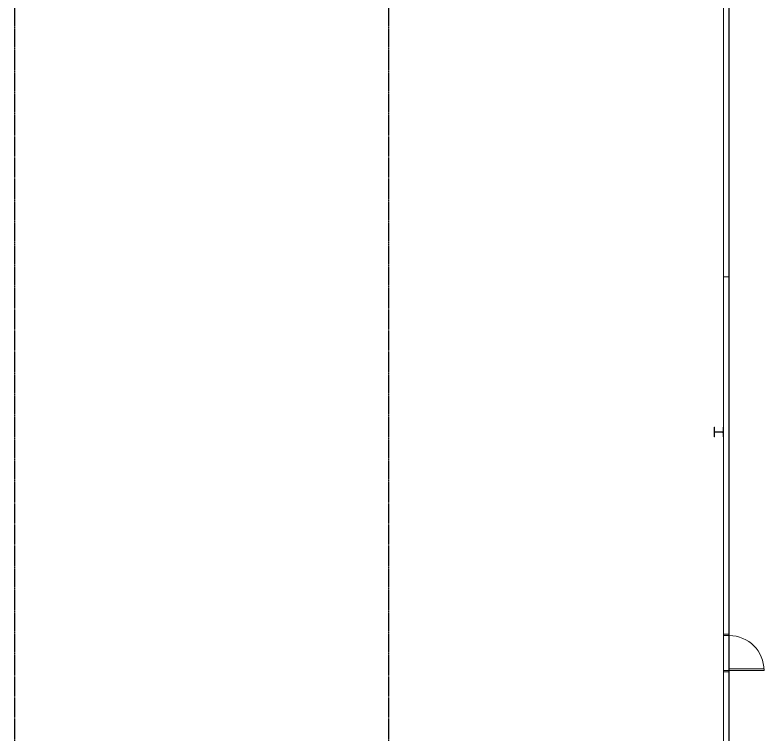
# Model space of a CAD drawing. Header units: millimetres. Extents: x -637480 to 299894, y -125373 to 39000.
# Drawn here: x 251088 to 270920, y -43992 to -24963 of the extents above; entities that cross this region are included whole.
import ezdxf

# ---------------------------------------------------------------- set-up
doc = ezdxf.new("R2010")
doc.units = ezdxf.units.MM
doc.linetypes.add('Xref building Toll$0$Grid Line', pattern=[22.225, 12.7, -3.175, 3.175, -3.175])
for name, color, linetype, lineweight in [('AM_BOR', 4, 'Continuous', 25), ('Xref building Toll$0$A-DOOR', 31, 'Continuous', 9), ('Xref building Toll$0$A-DOOR-HDLN', 31, 'Continuous', 9), ('Xref building Toll$0$A-FLOR', 192, 'Continuous', 25), ('Xref building Toll$0$A-WALL', 113, 'Continuous', 9), ('Xref building Toll$0$S-COLS', 52, 'Continuous', 9)]:
    doc.layers.add(name, color=color, linetype=linetype, lineweight=lineweight)
doc.layers.add('Xref building Toll$0$S-GRID', color=8, linetype='Continuous')

# ---------------------------------------------------------------- blocks, each defined once
blk = doc.blocks.new('Xref building Toll$0$Toll Grids')
at = {"layer": 'Xref building Toll$0$S-GRID', "linetype": 'Xref building Toll$0$Grid Line'}
for p, q in [((251088, -125373.3), (251088, 36031.5)), ((260988, -125373.3), (260988, 36031.5)), ((270000, -125373.3), (270000, 36031.5))]:
    blk.add_line(p, q, dxfattribs=at)
blk = doc.blocks.new('Xref building Toll$0$_SBA 1SWING SPDoor 01a - 920W x 2040H WD-1991709-MASTER GROUND FLOOR')
at = {"layer": 'Xref building Toll$0$A-DOOR'}
for p, q in [((460, 995), (420, 995)), ((420, 75), (420, 995)), ((460, 995), (460, 75)), ((-500, 75), (-500, 75)), ((-500, 75), (-500, -75)), ((-500, 75), (-460, 75)), ((-500, 75), (-460, 75)), ((-500, -75), (-500, 75)), ((-460, -75), (-460, 75)), ((-460, 75), (-460, 75)), ((-460, 75), (-460, -75)), ((460, 75), (420, 75)), ((460, 75), (460, -75)), ((500, 75), (460, 75)), ((460, 75), (460, 75)), ((460, 75), (500, 75)), ((460, -75), (460, 75)), ((500, -75), (500, 75)), ((500, 75), (500, 75)), ((500, 75), (500, -75)), ((-460, -75), (-500, -75)), ((-500, -75), (-500, -75)), ((-460, -75), (-500, -75)), ((-460, -75), (-460, -75)), ((460, -75), (500, -75)), ((460, -75), (460, -75)), ((500, -75), (460, -75)), ((500, -75), (500, -75))]:
    blk.add_line(p, q, dxfattribs=at)
blk.add_arc((460, 75), 920, 90, 180, dxfattribs=at)
at = {"layer": 'Xref building Toll$0$A-DOOR-HDLN'}
blk.add_line((-460, 75), (460, 75), dxfattribs=at)
blk = doc.blocks.new('Xref building Toll$0$UC-Universal Column-Column - C4_5-250UC73-1332367-MASTER GROUND FLOOR')
at = {"layer": 'Xref building Toll$0$S-COLS', "lineweight": 18}
for p, q in [((127, 127), (-127, 127)), ((-127, 127), (-127, 112.8)), ((-127, 112.8), (-18.3, 112.8)), ((-4.3, 98.8), (-4.3, -98.8)), ((4.3, -98.8), (4.3, 98.8)), ((18.3, 112.8), (127, 112.8)), ((127, 112.8), (127, 127)), ((-18.3, -112.8), (-127, -112.8)), ((-127, -112.8), (-127, -127)), ((-127, -127), (127, -127)), ((127, -112.8), (18.3, -112.8)), ((127, -127), (127, -112.8))]:
    blk.add_line(p, q, dxfattribs=at)
at = {"layer": 'Xref building Toll$0$S-COLS'}
for p, q in [((-127, 127), (-127, 127)), ((-127, 112.8), (-127, 112.8)), ((127, 127), (127, 127)), ((127, 112.8), (127, 112.8)), ((-127, -112.8), (-127, -112.8)), ((-127, -127), (-127, -127)), ((127, -112.8), (127, -112.8)), ((127, -127), (127, -127))]:
    blk.add_line(p, q, dxfattribs=at)
at = {"layer": 'Xref building Toll$0$S-COLS', "lineweight": 18}
for centre, start, end in [((-18.3, 98.8), 0, 90), ((18.3, 98.8), 90, 180), ((-18.3, -98.8), 270, 0), ((18.3, -98.8), 180, 270)]:
    blk.add_arc(centre, 14, start, end, dxfattribs=at)
blk = doc.blocks.new('Xref building Toll')
at = {"layer": 'Xref building Toll$0$A-FLOR'}
for p, q in [((270000, -120000), (270000, 0)), ((270000, -121500), (270000, -24140))]:
    blk.add_line(p, q, dxfattribs=at)
at = {"layer": 'Xref building Toll$0$A-WALL', "lineweight": 18}
for p, q in [((269850, -21660), (269850, -41348)), ((269850, -41348), (270000, -41348)), ((270000, -42348), (269850, -42348)), ((269850, -42348), (269850, -68848))]:
    blk.add_line(p, q, dxfattribs=at)
at = {"layer": 'Xref building Toll$0$A-WALL'}
for p, q in [((270000, -31890), (269850, -31890)), ((269850, -42348), (269850, -41348))]:
    blk.add_line(p, q, dxfattribs=at)
blk.add_blockref('Xref building Toll$0$Toll Grids', (0, 0))
at = {"layer": 'Xref building Toll$0$A-DOOR', "rotation": 269.9999999999999}
blk.add_blockref('Xref building Toll$0$_SBA 1SWING SPDoor 01a - 920W x 2040H WD-1991709-MASTER GROUND FLOOR', (269925, -41848), dxfattribs=at)
at = {"layer": 'Xref building Toll$0$S-COLS', "rotation": 89.99999999999991}
blk.add_blockref('Xref building Toll$0$UC-Universal Column-Column - C4_5-250UC73-1332367-MASTER GROUND FLOOR', (269723, -36000), dxfattribs=at)

msp = doc.modelspace()

# ---------------------------------------------------------------- block references
at = {"layer": 'AM_BOR'}
msp.add_blockref('Xref building Toll', (0, 0), dxfattribs=at)

doc.saveas('drawing.dxf')
